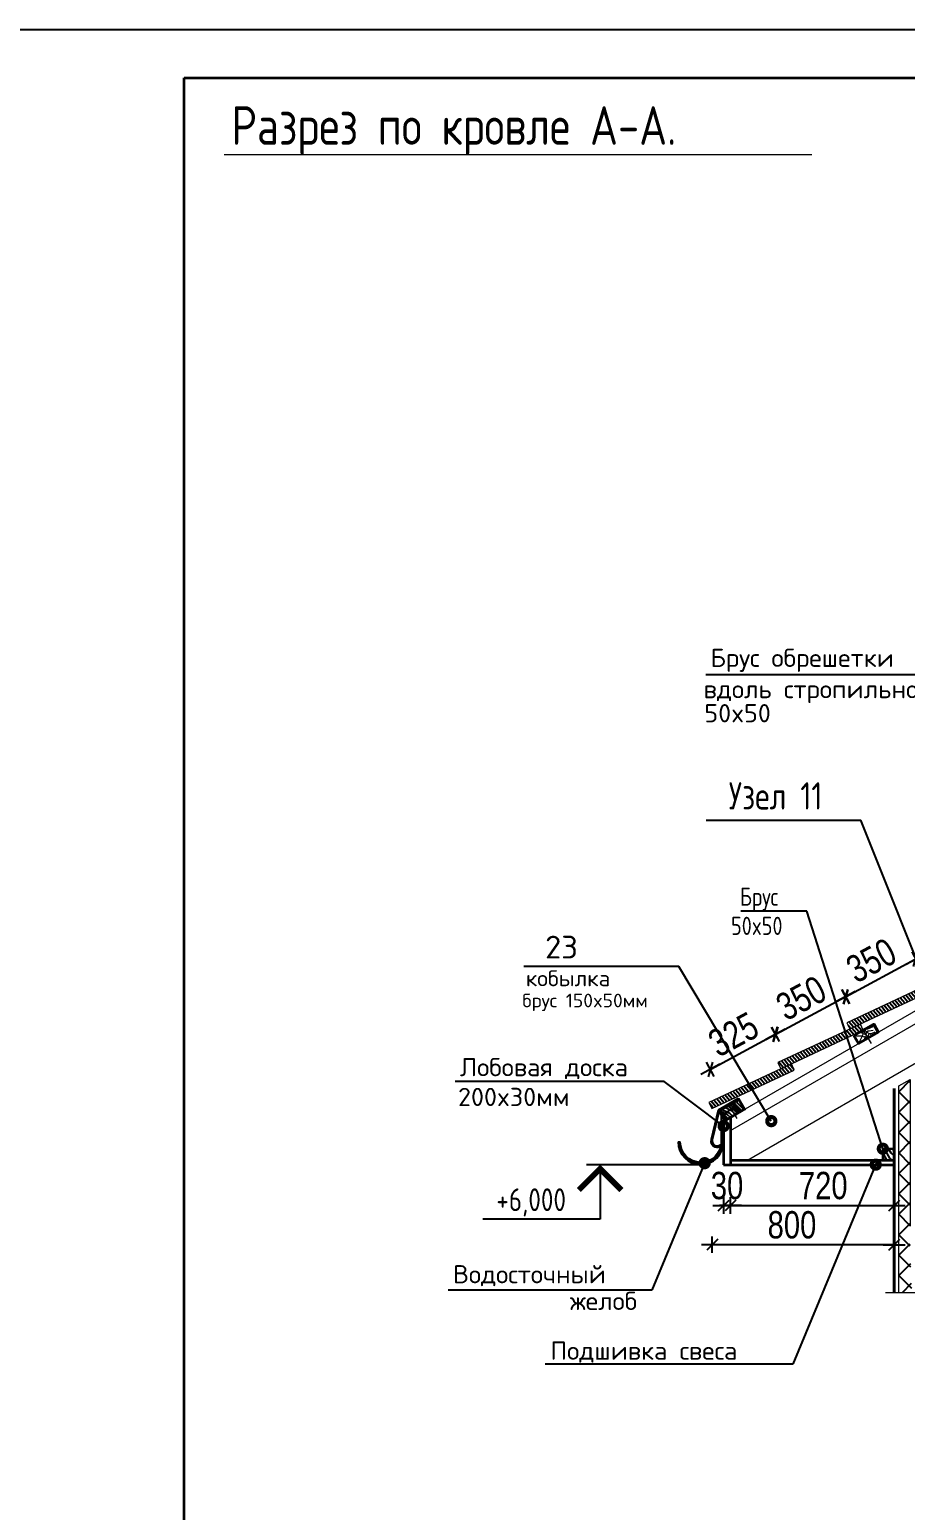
# Model space of a CAD drawing. Extents: x -12289450 to -10763036, y -7834513 to -6150123.
# Drawn here: x -10937210 to -10933360, y -7678769 to -7672261 of the extents above; entities that cross this region are included whole.
import ezdxf

# ---------------------------------------------------------------- set-up
doc = ezdxf.new("R2010")
doc.units = 0
doc.header["$LTSCALE"] = 25
doc.header["$PDMODE"] = 35
doc.layers.get('DefPoints').update_dxf_attribs({"color": 10, "lineweight": 30})
for name, color, linetype in [('004-ВСПЛИНИИ', 15, 'Continuous'), ('005-РАЗМЕРЫ', 252, 'Continuous'), ('008-ШТРИХОВКА', 252, 'Continuous'), ('Annotation - Text', 7, 'Continuous'), ('ArchiCAD', 7, 'Continuous'), ('EEE', 7, 'Continuous'), ('Крыши', 7, 'Continuous'), ('Новое', 51, 'Continuous'), ('Примечания', 7, 'Continuous')]:
    doc.layers.add(name, color=color, linetype=linetype)
for name, color, linetype, lineweight in [('RAZMER', 7, 'Continuous', 9), ('Перегор', 4, 'Continuous', 20), ('Стена', 7, 'Continuous', 5), ('СТЕНЫ', 5, 'Continuous', 40), ('ФУНДАМЕНТ', 5, 'Continuous', 30), ('Штрих', 9, 'Continuous', 13)]:
    doc.layers.add(name, color=color, linetype=linetype, lineweight=lineweight)
doc.styles.add('GOST 2.304', font='cs_gost2304.shx')
doc.styles.add('ROMANT', font='romant.shx', dxfattribs={"height": 2})
doc.styles.get("Standard").update_dxf_attribs({"font": 'arial.ttf'})
doc.styles.add('TXT0', font='txt', dxfattribs={"width": 0.8})
doc.dimstyles.new('Копия 3 РАЗМЕРЫ 3', dxfattribs={"dimscale": 30, "dimtxt": 4, "dimasz": 0.08, "dimexe": 0, "dimexo": 0, "dimgap": 0.9, "dimtad": 1, "dimdec": 0, "dimzin": 0, "dimdsep": 46, "dimtxsty": 'TXT0', "dimblk1": 'A8MITTA', "dimblk2": 'A8MITTA', "dimsah": 1, "dimcen": 0.3, "dimse1": 1, "dimse2": 1, "dimadec": 0, "dimazin": 0, "dimtp": 6, "dimtm": 6, "dimtfac": 1, "dimtdec": 0, "dimtofl": 0, "dimtmove": 0, "dimatfit": 3, "dimldrblk": 'A8MITTA', "dimfxl": 0, "dimtolj": 1, "dimtzin": 0, "dimarcsym": 0})

# ---------------------------------------------------------------- blocks, each defined once
blk = doc.blocks.new('A8MITTA', base_point=(3180, 3140))
for p, q in [((3170, 3130), (3190, 3150)), ((3180, 3155), (3180, 3125)), ((3160, 3140), (3200, 3140))]:
    blk.add_line(p, q)
blk = doc.blocks.new('*D998')
at = {"layer": '005-РАЗМЕРЫ', "color": 0, "lineweight": -2, "ltscale": 4, "transparency": 16777216}
blk.add_arc((-10933573, -7677009.9), 1247.6, 0.11022, 29.88978, dxfattribs=at)
at = {"layer": 'DefPoints', "color": 0, "ltscale": 4, "transparency": 16777216}
for p in [(-10928309.1, -7673970.7), (-10932400.7, -7676583.2), (-10932959.1, -7677009.9), (-10930469.1, -7677009.9), (-10933988.7, -7677249.9)]:
    blk.add_point(p, dxfattribs=at)
at = {"layer": '005-РАЗМЕРЫ', "color": 0, "lineweight": -2, "ltscale": 4, "transparency": 16777216, "xscale": 2.4, "yscale": 2.4, "zscale": 2.4}
for p, rotation in [((-10932492.6, -7676386.1), 119.944888583532), ((-10932325.5, -7677009.9), 270.0551114208214)]:
    blk.add_blockref('A8MITTA', p, dxfattribs=dict(at, rotation=rotation))
at = {"layer": '005-РАЗМЕРЫ', "color": 0, "ltscale": 4, "transparency": 16777216, "insert": (-10932253.7, -7676808.9), "char_height": 120, "attachment_point": 5, "rotation": 278.66207, "style": 'TXT0'}
blk.add_mtext('\\A1;30°', dxfattribs=at)
blk = doc.blocks.new('*D1056')
at = {"layer": '005-РАЗМЕРЫ', "color": 0, "lineweight": -2, "ltscale": 4, "transparency": 16777216}
blk.add_line((-10933411.5, -7677601.8), (-10934206.7, -7677601.8), dxfattribs=at)
at = {"layer": 'DefPoints', "color": 0, "ltscale": 4, "transparency": 16777216}
for p in [(-10934209.1, -7677118.7), (-10933409.1, -7677401), (-10934209.1, -7677601.8)]:
    blk.add_point(p, dxfattribs=at)
at = {"layer": '005-РАЗМЕРЫ', "color": 0, "lineweight": -2, "ltscale": 4, "transparency": 16777216, "xscale": 2.4, "yscale": 2.4, "zscale": 2.4, "rotation": 180}
blk.add_blockref('A8MITTA', (-10934209.1, -7677601.8), dxfattribs=at)
at = {"layer": '005-РАЗМЕРЫ', "color": 0, "lineweight": -2, "ltscale": 4, "transparency": 16777216, "xscale": 2.4, "yscale": 2.4, "zscale": 2.4}
blk.add_blockref('A8MITTA', (-10933409.1, -7677601.8), dxfattribs=at)
at = {"layer": '005-РАЗМЕРЫ', "color": 0, "lineweight": 25, "ltscale": 4, "transparency": 16777216, "insert": (-10933858.8, -7677514.8), "char_height": 120, "attachment_point": 5, "style": 'TXT0'}
blk.add_mtext('\\A1;800', dxfattribs=at)
blk = doc.blocks.new('*D1057')
at = {"layer": '005-РАЗМЕРЫ', "color": 0, "lineweight": -2, "ltscale": 4, "transparency": 16777216}
blk.add_line((-10933411.5, -7677601.8), (-10934206.7, -7677601.8), dxfattribs=at)
at = {"layer": 'DefPoints', "color": 0, "ltscale": 4, "transparency": 16777216}
for p in [(-10934209.1, -7677118.7), (-10933409.1, -7677401), (-10934209.1, -7677601.8)]:
    blk.add_point(p, dxfattribs=at)
at = {"layer": '005-РАЗМЕРЫ', "color": 0, "lineweight": -2, "ltscale": 4, "transparency": 16777216, "xscale": 2.4, "yscale": 2.4, "zscale": 2.4, "rotation": 180}
blk.add_blockref('A8MITTA', (-10934209.1, -7677601.8), dxfattribs=at)
at = {"layer": '005-РАЗМЕРЫ', "color": 0, "lineweight": -2, "ltscale": 4, "transparency": 16777216, "xscale": 2.4, "yscale": 2.4, "zscale": 2.4}
blk.add_blockref('A8MITTA', (-10933409.1, -7677601.8), dxfattribs=at)
at = {"layer": '005-РАЗМЕРЫ', "color": 0, "lineweight": 25, "ltscale": 4, "transparency": 16777216, "insert": (-10933858.8, -7677514.8), "char_height": 120, "attachment_point": 5, "style": 'TXT0'}
blk.add_mtext('\\A1;800', dxfattribs=at)
blk = doc.blocks.new('ytjtyj')
at = {"layer": 'Перегор', "linetype": 'Continuous'}
for p, q in [((-3.6, 13.4), (-21.6, 6.9)), ((-12.6, 10.2), (11.8, -56.9))]:
    blk.add_line(p, q, dxfattribs=at)
at = {"layer": 'Стена', "linetype": 'Continuous', "ltscale": 100}
blk.add_line((51.9, -12.5), (38.2, 25), dxfattribs=at)
blk.add_lwpolyline([(-55.8, -9.2), (-42.1, -46.8), (51.9, -12.5), (38.2, 25), (-55.8, -9.2)], close=True, dxfattribs=at)
at = {"layer": 'Штрих', "linetype": 'Continuous', "ltscale": 100}
for p, q in [((-10.2, 4.4), (-15.6, -3.3)), ((0.3, 8.6), (-10.2, 4.4)), ((2, -2.6), (-4.9, 6.5)), ((7.6, 8.6), (0.3, 8.6)), ((32.8, 15.1), (7.6, 8.6)), ((-20.7, -18.1), (-46.9, -13.8)), ((-18.6, -15.3), (-38.4, -41.9)), ((-20.7, -2.7), (-33.2, -0.9)), ((-15.6, -6.6), (-20.7, -2.7)), ((-15.1, -22.2), (-20.7, -18.1)), ((-15.6, -8.5), (-18.6, -15.3)), ((-15.6, -3.3), (-15.6, -8.5)), ((-7.2, -13), (-15.6, -6.6)), ((-9.5, -24.4), (-15.1, -22.2)), ((-8.9, -23.1), (-12.3, -30.7)), ((-12.3, -30.7), (-11.7, -34.8)), ((-0.7, -26.6), (-9.5, -24.4)), ((-9, -18.9), (-8.9, -23.1)), ((-1.7, -7.1), (-7.2, -13)), ((-1.2, -17.6), (-7.2, -13)), ((2, -2.6), (-1.7, -7.1)), ((8.3, -25.3), (-0.7, -26.6)), ((1.3, -25.2), (0.1, -30.6)), ((5.7, -20.6), (1.3, -25.2)), ((7.1, -0.5), (2, -2.6)), ((5.7, -5.8), (2, -2.6)), ((7.2, -9.7), (5.7, -5.8)), ((8.7, -14.8), (5.7, -20.6)), ((12.9, -0.7), (7.1, -0.5)), ((13.7, -13.8), (7.2, -9.7)), ((13.7, -13.8), (8.7, -14.8)), ((30.7, -2.1), (12.9, -0.7)), ((17.6, -17.7), (13.7, -13.8)), ((19.4, -13.8), (13.7, -13.8)), ((17.5, -23.8), (14, -25.5)), ((21.4, -22.6), (17.5, -23.8)), ((20.1, -23), (17.6, -17.7)), ((37.5, -10.5), (19.4, -13.8))]:
    blk.add_line(p, q, dxfattribs=at)
blk = doc.blocks.new('*D1037')
at = {"layer": '005-РАЗМЕРЫ', "color": 0, "lineweight": -2, "ltscale": 4, "transparency": 16777216}
blk.add_line((-10934215.4, -7676830.2), (-10933933.6, -7676678.3), dxfattribs=at)
at = {"layer": 'DefPoints', "color": 0, "ltscale": 4, "transparency": 16777216}
for p in [(-10933931.5, -7676677.1), (-10933838.5, -7676849.5), (-10934124.6, -7677003.7)]:
    blk.add_point(p, dxfattribs=at)
at = {"layer": '005-РАЗМЕРЫ', "color": 0, "lineweight": -2, "ltscale": 4, "transparency": 16777216, "xscale": 2.4, "yscale": 2.4, "zscale": 2.4}
for p, rotation in [((-10933931.5, -7676677.1), 28.32499698400012), ((-10934217.5, -7676831.3), 208.3249969840001)]:
    blk.add_blockref('A8MITTA', p, dxfattribs=dict(at, rotation=rotation))
at = {"layer": '005-РАЗМЕРЫ', "color": 0, "lineweight": 25, "ltscale": 4, "transparency": 16777216, "insert": (-10934115.9, -7676677.7), "char_height": 120, "attachment_point": 5, "rotation": 28.325, "style": 'TXT0'}
blk.add_mtext('\\A1;325', dxfattribs=at)
blk = doc.blocks.new('*D1038')
at = {"layer": '005-РАЗМЕРЫ', "color": 0, "lineweight": -2, "ltscale": 4, "transparency": 16777216}
blk.add_line((-10933929, -7676676.1), (-10933625, -7676512.8), dxfattribs=at)
at = {"layer": 'DefPoints', "color": 0, "ltscale": 4, "transparency": 16777216}
for p in [(-10933622.9, -7676511.7), (-10933535.4, -7676674.5), (-10933838.5, -7676849.5)]:
    blk.add_point(p, dxfattribs=at)
at = {"layer": '005-РАЗМЕРЫ', "color": 0, "lineweight": -2, "ltscale": 4, "transparency": 16777216, "xscale": 2.4, "yscale": 2.4, "zscale": 2.4}
for p, rotation in [((-10933622.9, -7676511.7), 28.24157779311072), ((-10933931.1, -7676677.2), 208.2415777931107)]:
    blk.add_blockref('A8MITTA', p, dxfattribs=dict(at, rotation=rotation))
at = {"layer": '005-РАЗМЕРЫ', "color": 0, "ltscale": 4, "transparency": 16777216, "insert": (-10933818.2, -7676517.8), "char_height": 120, "attachment_point": 5, "rotation": 28.24158, "style": 'TXT0'}
blk.add_mtext('\\A1;350', dxfattribs=at)
blk = doc.blocks.new('*D1039')
at = {"layer": '005-РАЗМЕРЫ', "color": 0, "lineweight": -2, "ltscale": 4, "transparency": 16777216}
blk.add_line((-10933620.8, -7676510.5), (-10933316.8, -7676347.3), dxfattribs=at)
at = {"layer": 'DefPoints', "color": 0, "ltscale": 4, "transparency": 16777216}
for p in [(-10933314.7, -7676346.1), (-10933232.3, -7676499.5), (-10933535.4, -7676674.5)]:
    blk.add_point(p, dxfattribs=at)
at = {"layer": '005-РАЗМЕРЫ', "color": 0, "lineweight": -2, "ltscale": 4, "transparency": 16777216, "xscale": 2.4, "yscale": 2.4, "zscale": 2.4}
for p, rotation in [((-10933314.7, -7676346.1), 28.24157779311072), ((-10933622.9, -7676511.7), 208.2415777931107)]:
    blk.add_blockref('A8MITTA', p, dxfattribs=dict(at, rotation=rotation))
at = {"layer": '005-РАЗМЕРЫ', "color": 0, "ltscale": 4, "transparency": 16777216, "insert": (-10933510, -7676352.3), "char_height": 120, "attachment_point": 5, "rotation": 28.24158, "style": 'TXT0'}
blk.add_mtext('\\A1;350', dxfattribs=at)
blk = doc.blocks.new('*D1123')
at = {"layer": '005-РАЗМЕРЫ', "color": 0, "lineweight": -2, "ltscale": 4, "transparency": 16777216}
for p, q in [((-10934161.5, -7677429.3), (-10934163.9, -7677429.3)), ((-10934126.7, -7677429.3), (-10934124.3, -7677429.3))]:
    blk.add_line(p, q, dxfattribs=at)
at = {"layer": 'DefPoints', "color": 0, "ltscale": 4, "transparency": 16777216}
for p in [(-10934159.1, -7677249.9), (-10934129.1, -7677249.9), (-10934159.1, -7677429.3)]:
    blk.add_point(p, dxfattribs=at)
at = {"layer": '005-РАЗМЕРЫ', "color": 0, "lineweight": -2, "ltscale": 4, "transparency": 16777216, "xscale": 2.4, "yscale": 2.4, "zscale": 2.4}
blk.add_blockref('A8MITTA', (-10934159.1, -7677429.3), dxfattribs=at)
at = {"layer": '005-РАЗМЕРЫ', "color": 0, "lineweight": -2, "ltscale": 4, "transparency": 16777216, "xscale": 2.4, "yscale": 2.4, "zscale": 2.4, "rotation": 180}
blk.add_blockref('A8MITTA', (-10934129.1, -7677429.3), dxfattribs=at)
at = {"layer": '005-РАЗМЕРЫ', "color": 0, "ltscale": 4, "transparency": 16777216, "insert": (-10934144.1, -7677342.3), "char_height": 120, "attachment_point": 5, "style": 'TXT0'}
blk.add_mtext('\\A1;30', dxfattribs=at)
blk = doc.blocks.new('*D1124')
at = {"layer": '005-РАЗМЕРЫ', "color": 0, "lineweight": -2, "ltscale": 4, "transparency": 16777216}
blk.add_line((-10934126.7, -7677429.3), (-10933411.5, -7677429.3), dxfattribs=at)
at = {"layer": 'DefPoints', "color": 0, "ltscale": 4, "transparency": 16777216}
for p in [(-10934129.1, -7677249.9), (-10933409.1, -7677249.9), (-10933409.1, -7677429.3)]:
    blk.add_point(p, dxfattribs=at)
at = {"layer": '005-РАЗМЕРЫ', "color": 0, "lineweight": -2, "ltscale": 4, "transparency": 16777216, "xscale": 2.4, "yscale": 2.4, "zscale": 2.4, "rotation": 180}
blk.add_blockref('A8MITTA', (-10934129.1, -7677429.3), dxfattribs=at)
at = {"layer": '005-РАЗМЕРЫ', "color": 0, "lineweight": -2, "ltscale": 4, "transparency": 16777216, "xscale": 2.4, "yscale": 2.4, "zscale": 2.4}
blk.add_blockref('A8MITTA', (-10933409.1, -7677429.3), dxfattribs=at)
at = {"layer": '005-РАЗМЕРЫ', "color": 0, "ltscale": 4, "transparency": 16777216, "insert": (-10933721.3, -7677342.3), "char_height": 120, "attachment_point": 5, "style": 'TXT0'}
blk.add_mtext('\\A1;720', dxfattribs=at)

msp = doc.modelspace()

# ---------------------------------------------------------------- hatches: boundary and pattern name
at = {"layer": '008-ШТРИХОВКА'}
h = msp.add_hatch(dxfattribs=at)
h.set_pattern_fill('ANSI31', color=251, scale=4, angle=5, style=0)
h.set_pattern_definition([(130, (-22680866.709, -662670.611), (9.728764428, 8.163402643), [])])
h.paths.add_polyline_path([(-10933244.8, -7676485.2), (-10933246.3, -7676482.5), (-10933243.6, -7676480.9), (-10933254.9, -7676456.8), (-10933617.4, -7676625.9), (-10933604.7, -7676653)])
h = msp.add_hatch(dxfattribs=at)
h.set_pattern_fill('ANSI31', color=251, scale=4, angle=5, style=0)
h.set_pattern_definition([(130, (-22680563.6, -662845.611), (9.728764428, 8.163402643), [])])
h.paths.add_polyline_path([(-10933547.9, -7676660.2), (-10933549.4, -7676657.5), (-10933546.7, -7676655.9), (-10933558, -7676631.8), (-10933920.5, -7676800.9), (-10933907.8, -7676828)])
h = msp.add_hatch(dxfattribs=at)
h.set_pattern_fill('ANSI31', color=251, scale=4, angle=5, style=0)
h.set_pattern_definition([(130, (-22680260.491, -663020.611), (9.728764428, 8.163402643), [])])
h.paths.add_polyline_path([(-10933851, -7676835.2), (-10933852.5, -7676832.5), (-10933849.8, -7676830.9), (-10933861.1, -7676806.8), (-10934223.6, -7676975.9), (-10934210.9, -7677003)])
at = {"layer": '008-ШТРИХОВКА', "ltscale": 4}
h = msp.add_hatch(dxfattribs=at)
h.set_pattern_fill('ANSI37', color=256, scale=20, style=0)
h.set_pattern_definition([(45, (-10933389.115, -7681149.875), (-44.9013, 44.9013), []), (135, (-10933389.115, -7681149.875), (-44.9013, -44.9013), [])])
h.paths.add_polyline_path([(-10933389.1, -7677811.4), (-10933339.1, -7677811.4), (-10933339.1, -7677519.9), (-10933339.1, -7677519.9), (-10933339.1, -7677244.9), (-10933339.1, -7677244.9), (-10933339.1, -7677049.9), (-10933339.1, -7677049.9), (-10933339.1, -7676874.8), (-10933389.1, -7676903.7)])
h.paths.add_polyline_path([(-10933339.1, -7677619.9), (-10933331.3, -7677811.4), (-10933339.1, -7677843)])
at = {"layer": '008-ШТРИХОВКА'}
h = msp.add_hatch(dxfattribs=at)
h.set_pattern_fill('WOODFACE', color=251, scale=100, style=0, pattern_type=2)
h.set_pattern_definition([(180, (-23421826.87, -908580.44), (-100, 100), [5, -95]), (90, (-23421866.87, -908545.44), (100, 100), [10, -90]), (135, (-23421846.87, -908555.44), (5e-15, 100), [7.07, -21.21, 7.07, -14.14, 49.5, -42.43135623]), (135, (-23421821.87, -908585.44), (5e-15, 100), [7.071, -14.142, 7.071, -113.1373562]), (135, (-23421856.87, -908575.44), (5e-15, 100), [7.071, -134.3503562]), (135, (-23421866.87, -908580.44), (5e-15, 100), [7.071, -134.3503562]), (135, (-23421851.87, -908570.44), (5e-15, 100), [7.071, -134.3503562]), (135, (-23421846.87, -908565.44), (5e-15, 100), [14.142, -127.2793562]), (135, (-23421871.87, -908490.44), (5e-15, 100), [14.142, -127.2793562]), (135, (-23421836.87, -908560.44), (5e-15, 100), [28.284, -113.1373562]), (135, (-23421831.87, -908555.44), (5e-15, 100), [28.284, -113.1373562]), (135, (-23421896.87, -908525.44), (5e-15, 100), [28.284, -113.1373562]), (135, (-23421826.87, -908545.44), (5e-15, 100), [21.2132, -120.2081562]), (135, (-23421806.87, -908530.44), (5e-15, 100), [21.2132, -120.2081562]), (135, (-23421816.87, -908540.44), (5e-15, 100), [21.2132, -120.2081562]), (135, (-23421881.87, -908510.44), (5e-15, 100), [35.35534, -106.0660162]), (135, (-23421871.87, -908505.44), (5e-15, 100), [35.35534, -106.0660162]), (135, (-23421881.87, -908530.44), (5e-15, 100), [49.4974746, -91.9238815]), (153.4349488, (-23421836.87, -908570.44), (-100, 4e-08), [11.180339, -212.426458]), (153.4349488, (-23421856.87, -908540.44), (-100, 4e-08), [11.180339, -212.426458]), (153.4349488, (-23421851.87, -908550.44), (-100, 4e-08), [11.180339, -212.426458]), (153.4349488, (-23421831.87, -908580.44), (-100, 4e-08), [22.36068, -201.2461177]), (153.4349488, (-23421851.87, -908535.44), (-100, 4e-08), [33.5410196, -190.0657781]), (153.4349488, (-23421841.87, -908530.44), (-100, 4e-08), [44.7213595, -178.8854382]), (153.4349488, (-23421831.87, -908525.44), (-100, 4e-08), [44.7213595, -178.8854382]), (153.4349488, (-23421816.87, -908495.44), (-100, 4e-08), [44.7213595, -178.8854382]), (153.4349488, (-23421816.87, -908505.44), (-100, 4e-08), [55.9017, -167.7050977]), (153.4349488, (-23421821.87, -908515.44), (-100, 4e-08), [55.9017, -167.7050977]), (116.56505118, (-23421856.87, -908555.44), (-5e-09, 100), [11.180339, -212.426458]), (116.56505118, (-23421841.87, -908565.44), (-5e-09, 100), [11.180339, -212.426458]), (116.56505118, (-23421826.87, -908580.44), (-5e-09, 100), [22.36068, -201.2461177]), (116.56505118, (-23421856.87, -908565.44), (-5e-09, 100), [22.36068, -201.2461177]), (116.56505118, (-23421816.87, -908585.44), (-5e-09, 100), [33.5410196, -190.0657781]), (116.56505118, (-23421806.87, -908585.44), (-5e-09, 100), [44.7213595, -178.8854382]), (116.56505118, (-23421896.87, -908580.44), (-5e-09, 100), [44.7213595, -178.8854382]), (116.56505118, (-23421861.87, -908570.44), (-5e-09, 100), [44.7213595, -178.8854382]), (116.56505118, (-23421881.87, -908580.44), (-5e-09, 100), [55.9017, -167.7050977]), (116.56505118, (-23421871.87, -908575.44), (-5e-09, 100), [55.9017, -167.7050977])])
h.paths.add_polyline_path([(-10934092.2, -7676963.2), (-10934067.2, -7677006.5), (-10934153.8, -7677056.5), (-10934178.8, -7677013.2)])
h = msp.add_hatch(dxfattribs=at)
h.set_pattern_fill('WOODFACE', color=251, scale=150, angle=15, style=0, pattern_type=2)
h.set_pattern_definition([(165, (-24573779.67, -8484871.18), (-106.0660172, 183.7117307), [7.5, -142.5]), (75, (-24573824.04, -8484804.94), (183.7117307, 106.0660172), [15, -135]), (120, (-24573798.95, -8484827.2), (38.8228568, 144.88887395), [10.605, -31.815, 10.605, -21.21, 74.25, -63.64703434]), (120, (-24573774.37, -8484880.37), (38.8228568, 144.88887395), [10.6065, -21.213, 10.6065, -169.7060343]), (120, (-24573821.2, -8484852.29), (38.8228568, 144.88887395), [10.6065, -201.5255343]), (120, (-24573837.63, -8484855.65), (38.8228568, 144.88887395), [10.6065, -201.5255343]), (120, (-24573812.01, -8484846.99), (38.8228568, 144.88887395), [10.6065, -201.5255343]), (120, (-24573802.83, -8484841.68), (38.8228568, 144.88887395), [21.213, -190.9190343]), (120, (-24573809.93, -8484723.31), (38.8228568, 144.88887395), [21.213, -190.9190343]), (120, (-24573786.4, -8484838.32), (38.8228568, 144.88887395), [42.426, -169.7060343]), (120, (-24573777.21, -8484833.02), (38.8228568, 144.88887395), [42.426, -169.7060343]), (120, (-24573859.74, -8484764.32), (38.8228568, 144.88887395), [42.426, -169.7060343]), (120, (-24573766.09, -8484820.47), (38.8228568, 144.88887395), [31.8198, -180.3122343]), (120, (-24573731.29, -8484806.5), (38.8228568, 144.88887395), [31.8198, -180.3122343]), (120, (-24573749.66, -8484817.11), (38.8228568, 144.88887395), [31.8198, -180.3122343]), (120, (-24573832.19, -8484748.41), (38.8228568, 144.88887395), [53.03301, -159.0990243]), (120, (-24573815.76, -8484745.05), (38.8228568, 144.88887395), [53.03301, -159.0990243]), (120, (-24573839.95, -8484777.39), (38.8228568, 144.88887395), [74.2462119, -137.8858222]), (138.4349488, (-24573790.28, -8484852.81), (-144.88887393, 38.82285682), [16.7705085, -318.639687]), (138.4349488, (-24573807.61, -8484801.58), (-144.88887393, 38.82285682), [16.7705085, -318.639687]), (138.4349488, (-24573804.25, -8484818.01), (-144.88887393, 38.82285682), [16.7705085, -318.639687]), (138.4349488, (-24573786.92, -8484869.24), (-144.88887393, 38.82285682), [33.54102, -301.8691765]), (138.4349488, (-24573798.43, -8484796.28), (-144.88887393, 38.82285682), [50.3115294, -285.0986671]), (138.4349488, (-24573782, -8484792.915), (-144.88887393, 38.82285682), [67.0820392, -268.3281573]), (138.4349488, (-24573765.57, -8484789.55), (-144.88887393, 38.82285682), [67.0820392, -268.3281573]), (138.4349488, (-24573732.186, -8484751.91), (-144.88887393, 38.82285682), [67.0820392, -268.3281573]), (138.4349488, (-24573736.07, -8484766.4), (-144.88887393, 38.82285682), [83.85255, -251.5576465]), (138.4349488, (-24573747.195, -8484778.946), (-144.88887393, 38.82285682), [83.85255, -251.5576465]), (101.5650512, (-24573813.436, -8484823.313), (38.82285676, 144.88887395), [16.7705085, -318.639687]), (101.5650512, (-24573795.585, -8484843.626), (38.82285676, 144.88887395), [16.7705085, -318.639687]), (101.5650512, (-24573779.675, -8484871.18), (38.82285676, 144.88887395), [33.54102, -301.8691765]), (101.5650512, (-24573817.32, -8484837.8), (38.82285676, 144.88887395), [33.54102, -301.8691765]), (101.5650512, (-24573767.13, -8484882.31), (38.82285676, 144.88887395), [50.3115294, -285.0986671]), (101.5650512, (-24573752.64, -8484886.19), (38.82285676, 144.88887395), [67.0820392, -268.3281573]), (101.5650512, (-24573881.1, -8484844.007), (38.82285676, 144.88887395), [67.0820392, -268.3281573]), (101.5650512, (-24573826.504, -8484843.106), (38.82285676, 144.88887395), [67.0820392, -268.3281573]), (101.5650512, (-24573859.364, -8484849.83), (38.82285676, 144.88887395), [83.85255, -251.5576465]), (101.5650512, (-24573842.934, -8484846.47), (38.82285676, 144.88887395), [83.85255, -251.5576465])])
h.paths.add_polyline_path([(-10933409.2, -7677179.9), (-10933459.2, -7677179.9), (-10933459.2, -7677229.9), (-10933409.2, -7677229.9)])

# ---------------------------------------------------------------- linework, layer by layer
at = {"lineweight": 25, "ltscale": 20}
for p, q in [((-10932674.3, -7675096.7), (-10934236.7, -7675096.7)), ((-10933792.8, -7676136.3), (-10934083.2, -7676136.3)), ((-10933459.2, -7677179.9), (-10933792.8, -7676136.3)), ((-10934355.4, -7676378.8), (-10935037.3, -7676378.8)), ((-10933949.6, -7677058.4), (-10934355.4, -7676378.8)), ((-10934420.3, -7676884.9), (-10935339.9, -7676884.9)), ((-10934159.1, -7677079.9), (-10934420.3, -7676884.9)), ((-10934238.6, -7677233.5), (-10934474.8, -7677801.3)), ((-10933486.4, -7677240), (-10933855.3, -7678126.6)), ((-10934474.8, -7677801.3), (-10935369.9, -7677801.3)), ((-10933855.3, -7678126.6), (-10934944.3, -7678126.6))]:
    msp.add_line(p, q, dxfattribs=at)
at = {"lineweight": 25, "ltscale": 20, "const_width": 36}
for points in [[(-10933958.5, -7677059.2, -1), (-10933940.6, -7677057.6, -1)], [(-10934168.1, -7677080.7, -1), (-10934150.1, -7677079.1, -1)], [(-10933468.2, -7677179.9, -1), (-10933450.2, -7677179.9, -1)], [(-10934251.6, -7677244.2, -1), (-10934233.7, -7677242.6, -1)], [(-10933499.5, -7677250.7, -1), (-10933481.6, -7677249.1, -1)]]:
    msp.add_lwpolyline(points, format="xyb", close=True, dxfattribs=at)
at = {"linetype": 'Continuous', "lineweight": 25, "ltscale": 20, "const_width": 25.6}
msp.add_lwpolyline([(-10934609, -7677361.3), (-10934702.4, -7677268), (-10934795.7, -7677361.3)], dxfattribs=at)
at = {"layer": '004-ВСПЛИНИИ', "color": 1}
for p in [(-10934236.3, -7675735.8), (-10933209.1, -7676606)]:
    msp.add_line(p, (-10933556.5, -7675735.8), dxfattribs=at)
at = {"layer": '004-ВСПЛИНИИ', "color": 0, "lineweight": 0}
msp.add_lwpolyline([(-10933447.5, -7677811.4), (-10930550.9, -7677811.4), (-10930494.8, -7677892.8), (-10930433.2, -7677712.4), (-10930375.3, -7677811.4), (-10923134.2, -7677811.4)], dxfattribs=at)
at = {"layer": '005-РАЗМЕРЫ', "color": 251, "lineweight": 25}
for p, q in [((-10934094.7, -7676958.9), (-10934182.7, -7677009.7)), ((-10934092.2, -7676963.2), (-10934178.8, -7677013.2)), ((-10934182.7, -7677009.7), (-10934214.2, -7677139.6)), ((-10934178.5, -7677013.6), (-10934209.2, -7677140.4))]:
    msp.add_line(p, q, dxfattribs=at)
at = {"layer": '005-РАЗМЕРЫ', "color": 251, "lineweight": 30}
msp.add_line((-10934092.2, -7676963.2), (-10934178.8, -7677013.2), dxfattribs=at)
at = {"layer": '005-РАЗМЕРЫ', "color": 251, "lineweight": 25}
msp.add_lwpolyline([(-10934116.4, -7676998.2), (-10934169.5, -7677035.3), (-10934169.5, -7677151.1, -0.993346), (-10934349.5, -7677149.9, -0.993346)], format="xyb", dxfattribs=at)
at = {"layer": '005-РАЗМЕРЫ', "color": 251}
msp.add_lwpolyline([(-10934359.5, -7677149.9), (-10934349.5, -7677149.9), (-10934349.5, -7677149.9)], dxfattribs=at)
at = {"layer": '005-РАЗМЕРЫ', "color": 251, "lineweight": 25}
for centre, radius, start, end in [((-10934259.5, -7677149.9), 100, 180.00226, 359.27615), ((-10934259.5, -7677149.9), 95, 180.00226, 359.25744), ((-10934187.2, -7677145.7), 27.7, 167.1489, 359.99605), ((-10934187.2, -7677145.7), 22.7, 166.80011, 359.99605)]:
    msp.add_arc(centre, radius, start, end, dxfattribs=at)
at = {"layer": '005-РАЗМЕРЫ', "color": 251, "lineweight": 30}
for centre, radius, start, end in [((-10934259.5, -7677149.9), 95, 180.00226, 359.25744), ((-10934187.2, -7677145.7), 22.7, 166.37409, 359.99605)]:
    msp.add_arc(centre, radius, start, end, dxfattribs=at)
at = {"layer": 'ArchiCAD', "color": 7, "linetype": 'Continuous', "lineweight": 35}
msp.add_lwpolyline([(-10936531.3, -7672473.4), (-10919772.1, -7672473.4), (-10919772.1, -7684650.4), (-10936531.3, -7684650.4)], close=True, dxfattribs=at)
msp.add_lwpolyline([(-10936531.3, -7672473.4), (-10919772.1, -7672473.4), (-10919772.1, -7684650.4), (-10936531.3, -7684650.4)], close=True, dxfattribs=at)
at = {"layer": 'EEE', "lineweight": 15}
msp.add_line((-10936355.2, -7672810.2), (-10933771.8, -7672810.2), dxfattribs=at)
at = {"layer": 'RAZMER', "ltscale": 4}
for p, q in [((-10934159.1, -7677059.6), (-10928309.1, -7673682.1)), ((-10934129.1, -7677100), (-10929858, -7674634.1)), ((-10934054.1, -7677229.9), (-10932609.1, -7676395.6))]:
    msp.add_line(p, q, dxfattribs=at)
at = {"layer": 'Крыши', "lineweight": 35, "ltscale": 3}
for p, q in [((-10934159.1, -7677059.6), (-10934159.1, -7677249.9)), ((-10934129.1, -7677042.3), (-10934129.1, -7677249.9)), ((-10934159.1, -7677249.9), (-10933409.1, -7677249.9)), ((-10934129.1, -7677229.9), (-10933409.1, -7677229.9))]:
    msp.add_line(p, q, dxfattribs=at)
at = {"layer": 'Новое', "color": 7, "linetype": 'Continuous'}
msp.add_lwpolyline([(-10937379.9, -7672261.3), (-10919559.9, -7672261.3), (-10919559.9, -7684862.5), (-10937379.9, -7684862.5)], close=True, dxfattribs=at)
msp.add_lwpolyline([(-10937379.9, -7672261.3), (-10919559.9, -7672261.3), (-10919559.9, -7684862.5), (-10937379.9, -7684862.5)], close=True, dxfattribs=at)
at = {"layer": 'Перегор', "linetype": 'Continuous'}
msp.add_line((-10934137.2, -7676985.3), (-10934101.5, -7677047), dxfattribs=at)
at = {"layer": 'Перегор', "linetype": 'Continuous', "ltscale": 100}
for points in [[(-10933617.4, -7676625.9), (-10933604.7, -7676653), (-10933242.2, -7676484), (-10933254.9, -7676456.8)], [(-10933920.5, -7676800.9), (-10933907.8, -7676828), (-10933545.3, -7676659), (-10933558, -7676631.8)], [(-10934223.6, -7676975.9), (-10934210.9, -7677003), (-10933848.4, -7676834), (-10933861.1, -7676806.8)]]:
    msp.add_lwpolyline(points, close=True, dxfattribs=at)
at = {"layer": 'Примечания', "linetype": 'Continuous', "lineweight": 25, "ltscale": 40}
for p, q in [((-10934270.3, -7677249.9), (-10934762.4, -7677249.9)), ((-10934702.4, -7677249.9), (-10934702.4, -7677489.9)), ((-10934702.4, -7677489.9), (-10935218.4, -7677489.9))]:
    msp.add_line(p, q, dxfattribs=at)
at = {"layer": 'Примечания', "linetype": 'Continuous', "lineweight": 25, "ltscale": 40, "const_width": 20}
msp.add_lwpolyline([(-10934629.4, -7677336.9), (-10934702.4, -7677264), (-10934775.3, -7677336.9)], dxfattribs=at)
at = {"layer": 'СТЕНЫ', "color": 2}
for points in [[(-10933586.1, -7676682.6), (-10933566.1, -7676717.2), (-10933479.5, -7676667.2), (-10933499.5, -7676632.6), (-10933586.1, -7676682.6)], [(-10934178.8, -7677013.2), (-10934153.8, -7677056.5), (-10934067.2, -7677006.5), (-10934092.2, -7676963.2)]]:
    msp.add_lwpolyline(points, close=True, dxfattribs=at)
at = {"layer": 'СТЕНЫ', "lineweight": 15, "ltscale": 3}
for points in [[(-10933389.1, -7677519.9), (-10933389.1, -7676903.7), (-10933339.1, -7676874.8), (-10933339.1, -7677519.9)], [(-10933389.1, -7677519.9), (-10933389.1, -7676903.7)], [(-10933409.1, -7677519.9), (-10933409.1, -7677811.4)], [(-10933389.1, -7677811.4), (-10933389.1, -7677519.9)]]:
    msp.add_lwpolyline(points, dxfattribs=at)
at = {"layer": 'СТЕНЫ'}
msp.add_lwpolyline([(-10934178.8, -7677013.2), (-10934092.2, -7676963.2)], dxfattribs=at)
at = {"layer": 'СТЕНЫ', "ltscale": 3}
for points in [[(-10933409.1, -7676915.2), (-10933409.1, -7677811.4)], [(-10933409.1, -7676915.2), (-10933409.1, -7677519.9)]]:
    msp.add_lwpolyline(points, dxfattribs=at)
at = {"layer": 'ФУНДАМЕНТ', "color": 2, "linetype": 'Continuous', "ltscale": 75}
msp.add_lwpolyline([(-10933459.2, -7677179.9), (-10933409.2, -7677179.9), (-10933409.2, -7677229.9), (-10933459.2, -7677229.9), (-10933459.2, -7677179.9)], close=True, dxfattribs=at)

# ---------------------------------------------------------------- block references
at = {"layer": '005-РАЗМЕРЫ', "color": 251, "rotation": 10.00000002058262}
msp.add_blockref('ytjtyj', (-10933532.8, -7676663.9), dxfattribs=at)

# ---------------------------------------------------------------- texts
at = {"lineweight": 25, "ltscale": 20, "style": 'GOST 2.304'}
for s, p in [('Брус', (-10934087.5, -7676112)), ('50x50', (-10934126.4, -7676240.2))]:
    msp.add_text(s, height=80, dxfattribs=at).set_placement(p)
at = {"layer": 'Annotation - Text', "color": 0, "lineweight": 25, "style": 'GOST 2.304'}
for s, height, p in [('Разрез по кровле А-А.', 169.714, (-10936323.1, -7672767.6)), ('Узел 11', 120, (-10934136.8, -7675688.9))]:
    msp.add_text(s, height=height, dxfattribs=at).set_placement(p)
at = {"layer": 'Примечания', "linetype": 'Continuous', "lineweight": 25, "ltscale": 40, "style": 'GOST 2.304'}
msp.add_text('+6,000', height=100, dxfattribs=at).set_placement((-10935158.4, -7677453.9))
at = {"layer": 'Примечания', "color": 7, "attachment_point": 4}
for s, insert, char_height in [('\\A1;{\\Fsimplex|c204;Брус обрешетки}', (-10934217.5, -7675033.1), 80), ('\\A1;{\\Fsimplex|c204;вдоль стропильной ноги}', (-10934247.3, -7675170.7), 80), ('\\A1;{\\Fsimplex|c0;50x50}', (-10934243.8, -7675265.6), 80), ('\\A1;{\\Fsimplex|c204;кобылка}', (-10935028.5, -7676430.6), 70), ('\\A1;{\\Fsimplex|c204;брус \\Fsimplex|c0;150x50\\Fsimplex|c204;мм}', (-10935044.4, -7676536.5), 60), ('\\A1;{\\Fsimplex|c204;Лобовая доска}', (-10935318.8, -7676827.5), 80), ('\\A1;{\\Fsimplex|c0;200x30\\Fsimplex|c204;мм\\Ftxt|c204;  }', (-10935326.7, -7676952.1), 80), ('\\A1;{\\Fsimplex|c204;Водосточный}', (-10935348.8, -7677737.7), 80), ('\\A1;{\\Fsimplex|c204; желоб\\Ftxt|c204;  }', (-10934887.6, -7677848.5), 80), ('\\A1;{\\Fsimplex|c204;Подшивка свеса}', (-10934921, -7678073.5), 80)]:
    msp.add_mtext(s, dxfattribs=dict(at, insert=insert, char_height=char_height))
at = {"layer": 'Стена', "linetype": 'Continuous', "ltscale": 100, "style": 'ROMANT'}
msp.add_text('23', height=100, dxfattribs=at).set_placement((-10934944.2, -7676343.6))

# ---------------------------------------------------------------- dimensions: what is measured, and where the dimension line sits
at = {"layer": '005-РАЗМЕРЫ', "ltscale": 4}
dim = msp.add_angular_dim_2l(base=(-10932400.7, -7676583.2), line1=((-10930469.1, -7677009.9), (-10932959.1, -7677009.9)), line2=((-10928309.1, -7673970.7), (-10933988.7, -7677249.9)), dimstyle='Копия 3 РАЗМЕРЫ 3', dxfattribs=at)
dim.commit()
dim.dimension.update_dxf_attribs({"geometry": '*D998', "text_midpoint": (-10932339.7, -7676822), "dimtype": 162})
for base, p1, p2, picture, middle in [((-10933314.7, -7676346.1), (-10933535.4, -7676674.5), (-10933232.3, -7676499.5), '*D1039', (-10933510, -7676352.3)), ((-10933622.9, -7676511.7), (-10933838.5, -7676849.5), (-10933535.4, -7676674.5), '*D1038', (-10933818.2, -7676517.8))]:
    dim = msp.add_linear_dim(base=base, p1=p1, p2=p2, angle=208.24158, dimstyle='Копия 3 РАЗМЕРЫ 3', dxfattribs=at)
    dim.commit()
    dim.dimension.update_dxf_attribs({"geometry": picture, "text_midpoint": middle})
at = {"layer": '005-РАЗМЕРЫ', "lineweight": 25, "ltscale": 4}
for base, p1, p2, angle, picture, middle, dimtype in [((-10933931.5, -7676677.1), (-10934124.6, -7677003.7), (-10933838.5, -7676849.5), 28.325, '*D1037', (-10934074.6, -7676754.3), 161), ((-10934209.1, -7677601.8), (-10933409.1, -7677401), (-10934209.1, -7677118.7), 180, '*D1056', (-10933858.8, -7677601.8), 160), ((-10934209.1, -7677601.8), (-10933409.1, -7677401), (-10934209.1, -7677118.7), 180, '*D1057', (-10933858.8, -7677601.8), 160)]:
    dim = msp.add_linear_dim(base=base, p1=p1, p2=p2, angle=angle, dimstyle='Копия 3 РАЗМЕРЫ 3', dxfattribs=at)
    dim.commit()
    dim.dimension.update_dxf_attribs({"geometry": picture, "text_midpoint": middle, "dimtype": dimtype})
at = {"layer": '005-РАЗМЕРЫ', "ltscale": 4}
for base, p2, picture, middle in [((-10934159.1, -7677429.3), (-10934159.1, -7677249.9), '*D1123', (-10934144.1, -7677429.3)), ((-10933409.1, -7677429.3), (-10933409.1, -7677249.9), '*D1124', (-10933721.3, -7677429.3))]:
    dim = msp.add_linear_dim(base=base, p1=(-10934129.1, -7677249.9), p2=p2, angle=180, dimstyle='Копия 3 РАЗМЕРЫ 3', dxfattribs=at)
    dim.commit()
    dim.dimension.update_dxf_attribs({"geometry": picture, "text_midpoint": middle, "dimtype": 160})

doc.saveas('drawing.dxf')
